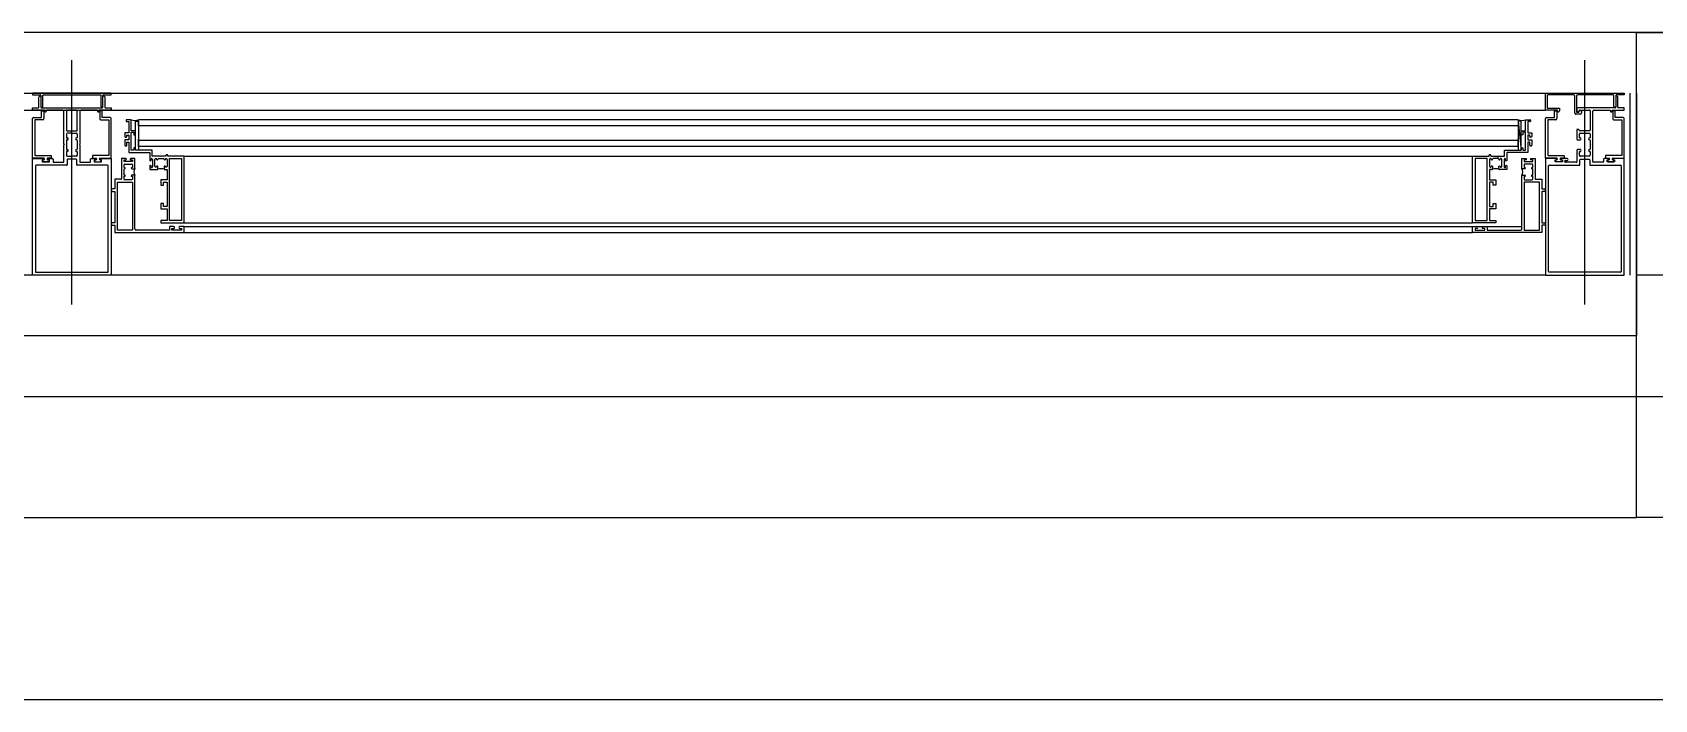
# Model space of a CAD drawing. Header units: millimetres. Extents: x 0 to 356400, y 0 to 68257.
# Drawn here: x 66009.7 to 66063.2, y 7295.9 to 7317.9 of the extents above; entities that cross this region are included whole.
import ezdxf

# ---------------------------------------------------------------- set-up
doc = ezdxf.new("R2010")
doc.units = ezdxf.units.MM
doc.header["$LTSCALE"] = 75
doc.layers.add('8', color=8, linetype='Continuous')

# ---------------------------------------------------------------- blocks, each defined once
blk = doc.blocks.new('G$C7369CDF7')
at = {"layer": '8'}
for p, q in [((1230.3, 85650), (1230.3, 9550)), ((1530.3, 10660), (1530.3, 38660)), ((1230.3, 36260), (1230.3, 37800)), ((1430.3, 37150), (1430.3, 36260)), ((1630.3, 37150), (1630.3, 36260)), ((1780.3, 29700), (1780.3, 36410)), ((1430.3, 36260), (1230.3, 36260)), ((1230.3, 36260), (1230.3, 29860)), ((1280.3, 36260), (1480.3, 36260)), ((1430.3, 36260), (1280.3, 36260)), ((1630.3, 36260), (1430.3, 36260)), ((1480.3, 36260), (1480.3, 29840)), ((1630.3, 29860), (1630.3, 36260)), ((1430.3, 36255), (1280.3, 36255)), ((1280.3, 36185), (1280.3, 36250)), ((1280.3, 36250), (1281.8, 36250)), ((1281.8, 36250), (1281.8, 36243.5)), ((1294.3, 36250), (1292.3, 36250)), ((1292.3, 36250), (1292.3, 36245.1)), ((1294.3, 36240), (1294.3, 36250)), ((1300.3, 36249), (1300.3, 36242.5)), ((1334, 36250), (1301.3, 36250)), ((1302.3, 36241.5), (1302.3, 36248)), ((1302.3, 36248), (1331.7, 36248)), ((1331.7, 36248), (1331.7, 36234.5)), ((1334, 36240.5), (1334, 36250)), ((1334.3, 36250), (1334.3, 36241.1)), ((1430.3, 36250), (1334.3, 36250)), ((1339.8, 36222), (1339.8, 36247)), ((1340.3, 36247.5), (1427.3, 36247.5)), ((1427.8, 36247), (1427.8, 36188)), ((1430.3, 36185), (1430.3, 36250)), ((1281.8, 36241), (1281.8, 36211.7)), ((1282.3, 36243), (1291.2, 36243)), ((1291.2, 36241.5), (1282.3, 36241.5)), ((1291.8, 36244.6), (1283.5, 36244.6)), ((1283.5, 36243.1), (1291.8, 36243.1)), ((1292.3, 36242.6), (1292.3, 36212)), ((1295, 36240), (1294.3, 36240)), ((1294.3, 36225), (1294.3, 36238.5)), ((1294.3, 36238.5), (1295, 36238.5)), ((1300.3, 36242.5), (1294.8, 36242.5)), ((1294.8, 36242.5), (1294.8, 36240.5)), ((1294.8, 36240.5), (1301.3, 36240.5)), ((1331.7, 36234.5), (1334, 36234.5)), ((1334, 36234.5), (1334, 36237.5)), ((1334.3, 36237), (1334.3, 36233.5)), ((1334.8, 36233), (1336.8, 36233)), ((1335.4, 36241.1), (1335.4, 36242)), ((1335.4, 36242), (1337, 36242)), ((1335.4, 36241.3), (1335.4, 36240.5)), ((1335.4, 36237.5), (1335.4, 36236.6)), ((1335.4, 36236), (1335.4, 36237)), ((1337, 36236), (1335.4, 36236)), ((1336.4, 36241.8), (1335.9, 36241.8)), ((1335.9, 36236.1), (1336.4, 36236.1)), ((1336.9, 36236.6), (1336.9, 36241.3)), ((1337, 36242), (1337, 36236)), ((1294.3, 36213.4), (1294.3, 36221.5)), ((1294.8, 36222), (1310.8, 36222)), ((1322.5, 36224), (1295.3, 36224)), ((1311.3, 36221.5), (1311.3, 36213.3)), ((1313.3, 36213.8), (1313.3, 36221.2)), ((1314.1, 36222), (1316.8, 36222)), ((1317.3, 36221.5), (1317.3, 36221.3)), ((1318.8, 36221.3), (1318.8, 36221.5)), ((1319.3, 36222), (1326.3, 36222)), ((1322.8, 36223.7), (1322.5, 36224)), ((1323.1, 36224), (1322.8, 36223.7)), ((1336.8, 36224), (1323.1, 36224)), ((1326.8, 36221.5), (1326.8, 36221.3)), ((1328.3, 36221.3), (1328.3, 36221.5)), ((1328.8, 36222), (1331.5, 36222)), ((1332.3, 36221.2), (1332.3, 36213.8)), ((1334.8, 36214), (1334.8, 36221)), ((1335.3, 36221.5), (1339.3, 36221.5)), ((1337.3, 36232.5), (1337.3, 36224.5)), ((1454.5, 36217.5), (1253.2, 36217.5)), ((1281.8, 36208.2), (1281.8, 36187)), ((1282.8, 36210.7), (1296.1, 36210.7)), ((1296.6, 36209.2), (1282.8, 36209.2)), ((1293.3, 36211), (1295.8, 36211)), ((1294.6, 36213.2), (1294.6, 36214.7)), ((1294.6, 36214.7), (1296.6, 36214.7)), ((1296.1, 36212.7), (1294.6, 36213.2)), ((1295.8, 36212.5), (1294.6, 36212.9)), ((1295.8, 36211), (1295.8, 36212.5)), ((1296.1, 36210.7), (1296.1, 36212.7)), ((1297.6, 36213.7), (1297.6, 36210.2)), ((1311, 36212.9), (1310.3, 36212.5)), ((1310.3, 36212.5), (1310.3, 36211)), ((1310.3, 36211), (1318.3, 36211)), ((1316.8, 36213), (1314.1, 36213)), ((1317.3, 36213.8), (1317.3, 36213.5)), ((1318.8, 36211.5), (1318.8, 36213.8)), ((1326.8, 36213.8), (1326.8, 36211.5)), ((1327.3, 36211), (1336.8, 36211)), ((1328.3, 36213.5), (1328.3, 36213.8)), ((1331.5, 36213), (1328.8, 36213)), ((1339.3, 36213.5), (1335.3, 36213.5)), ((1337.3, 36210.5), (1337.3, 36201.5)), ((1339.8, 36188), (1339.8, 36213)), ((1292.8, 36187), (1292.8, 36196.5)), ((1292.8, 36196.5), (1295, 36196.5)), ((1295, 36195), (1294.3, 36195)), ((1294.3, 36195), (1294.3, 36185)), ((1294.8, 36192.5), (1294.8, 36194.5)), ((1294.8, 36194.5), (1301.3, 36194.5)), ((1302.3, 36193.5), (1302.3, 36187)), ((1331.7, 36187), (1331.7, 36200.5)), ((1331.7, 36200.5), (1334, 36200.5)), ((1334, 36200.5), (1334, 36197.5)), ((1334, 36194.5), (1334, 36185)), ((1334.3, 36203), (1334.3, 36198.1)), ((1334.3, 36194), (1334.3, 36185)), ((1335.4, 36198.1), (1335.4, 36199)), ((1335.4, 36199), (1337, 36199)), ((1335.4, 36197.5), (1335.4, 36198.4)), ((1335.4, 36193.7), (1335.4, 36194.5)), ((1335.4, 36193), (1335.4, 36194)), ((1337, 36193), (1335.4, 36193)), ((1335.8, 36201.5), (1335.8, 36203)), ((1335.9, 36198.9), (1336.4, 36198.9)), ((1336.4, 36193.2), (1335.9, 36193.2)), ((1336.8, 36201), (1336.3, 36201)), ((1336.9, 36198.4), (1336.9, 36193.7)), ((1337, 36199), (1337, 36193)), ((1280.3, 31162.5), (1280.3, 36185)), ((1294.3, 36185), (1280.3, 36185)), ((1282.3, 36186.5), (1292.3, 36186.5)), ((1294.3, 31162.5), (1294.3, 36185)), ((1300.3, 36192.5), (1294.8, 36192.5)), ((1300.3, 36186), (1300.3, 36192.5)), ((1334, 36185), (1301.3, 36185)), ((1302.3, 36187), (1331.7, 36187)), ((1334.3, 36185), (1430.3, 36185)), ((1427.3, 36187.5), (1340.3, 36187.5)), ((1351.3, 36177), (1351.3, 36182)), ((1351.3, 36182), (1359.3, 36182)), ((1353.8, 36180), (1353.8, 36167.5)), ((1393.3, 36180), (1353.8, 36180)), ((1359.3, 36182), (1359.3, 36184)), ((1361.3, 36184), (1361.3, 36182)), ((1361.3, 36182), (1387.3, 36182)), ((1387.3, 36182), (1387.3, 36184)), ((1389.3, 36184), (1389.3, 36182)), ((1389.3, 36182), (1395.3, 36182)), ((1393.3, 36167.5), (1393.3, 36180)), ((1395.3, 36182), (1395.3, 36125)), ((1430.3, 36185), (1430.3, 31162.5)), ((1302.3, 36168.6), (1302.3, 36172.5)), ((1311.3, 36168.6), (1302.3, 36168.6)), ((1302.6, 36172.8), (1303.5, 36172.8)), ((1303.8, 36172.5), (1303.8, 36170.6)), ((1303.8, 36170.6), (1313.1, 36170.6)), ((1311.3, 36165.1), (1311.3, 36168.6)), ((1327.3, 36168.6), (1312.6, 36168.6)), ((1312.6, 36168.6), (1312.6, 36166.4)), ((1312.6, 36166.4), (1314.6, 36166.4)), ((1313.1, 36170.6), (1313.1, 36173.8)), ((1313.1, 36173.8), (1316.1, 36173.8)), ((1314.6, 36166.4), (1314.6, 36165.1)), ((1316.1, 36172.1), (1315.1, 36172.1)), ((1315.1, 36172.1), (1315.1, 36170.6)), ((1315.1, 36170.6), (1316.6, 36170.6)), ((1316.6, 36173.3), (1316.6, 36172.6)), ((1316.6, 36170.6), (1318.8, 36170.6)), ((1318.8, 36170.6), (1318.8, 36173.8)), ((1318.8, 36173.8), (1323.3, 36173.8)), ((1323.3, 36172.1), (1320.8, 36172.1)), ((1320.8, 36172.1), (1320.8, 36170.6)), ((1320.8, 36170.6), (1329.3, 36170.6)), ((1323.8, 36173.3), (1323.8, 36172.6)), ((1325.3, 36165.1), (1325.3, 36166.4)), ((1325.3, 36166.4), (1327.3, 36166.4)), ((1327.3, 36166.4), (1327.3, 36168.6)), ((1329.3, 36170.6), (1329.3, 36153.2)), ((1334.3, 36173), (1334.3, 36176.5)), ((1334.3, 36176.5), (1345, 36176.5)), ((1334.3, 36165.5), (1334.3, 36169)), ((1334.8, 36169.5), (1334.8, 36169.5)), ((1336.8, 36174.5), (1335.3, 36174.5)), ((1335.3, 36174.5), (1335.3, 36173)), ((1335.3, 36169), (1335.3, 36167.5)), ((1335.3, 36167.5), (1336.8, 36167.5)), ((1336.8, 36167.5), (1336.8, 36174.5)), ((1338.8, 36174), (1338.8, 36168)), ((1341.7, 36174.5), (1339.3, 36174.5)), ((1339.3, 36167.5), (1341.7, 36167.5)), ((1341.7, 36174), (1341.7, 36174.5)), ((1341.7, 36167.5), (1341.7, 36168)), ((1347.9, 36174.5), (1342.7, 36174.5)), ((1342.7, 36174.5), (1342.7, 36174)), ((1342.7, 36168), (1342.7, 36166)), ((1345, 36176.5), (1345.3, 36176.2)), ((1345.3, 36176.2), (1345.6, 36176.5)), ((1345.6, 36176.5), (1350.8, 36176.5)), ((1347.9, 36174), (1347.9, 36174.5)), ((1347.9, 36166), (1347.9, 36168)), ((1351.3, 36174.5), (1348.9, 36174.5)), ((1348.9, 36174.5), (1348.9, 36174)), ((1348.9, 36168), (1348.9, 36167.5)), ((1348.9, 36167.5), (1351.3, 36167.5)), ((1351.8, 36168), (1351.8, 36174)), ((1353.8, 36167.5), (1393.3, 36167.5)), ((1302.3, 36162.6), (1302.3, 35024.9)), ((1302.3, 36162.6), (1324.3, 36162.6)), ((1303.3, 36162.6), (1327.3, 36165.1)), ((1327.3, 36165.1), (1303.3, 36165.1)), ((1303.3, 36165.1), (1303.3, 36162.6)), ((1303.3, 36162.6), (1327.3, 36162.6)), ((1307.3, 36162.6), (1307.3, 35024.9)), ((1314.6, 36165.1), (1311.3, 36165.1)), ((1324.3, 36162.6), (1318.3, 36162.6)), ((1319.3, 36162.6), (1319.3, 35024.9)), ((1324.3, 36162.6), (1324.3, 35024.9)), ((1327.3, 36165.1), (1325.3, 36165.1)), ((1327.3, 36162.6), (1327.3, 36165.1)), ((1327.3, 36151.2), (1327.3, 36165.1)), ((1329.3, 36153.2), (1335.8, 36153.2)), ((1342.2, 36165.5), (1334.3, 36165.5)), ((1340.2, 36153.2), (1343.3, 36153.2)), ((1343.3, 36153.2), (1343.3, 36147.1)), ((1392.3, 36165.5), (1348.4, 36165.5)), ((1390.3, 35062.5), (1390.3, 36165.5)), ((1393.3, 36137), (1393.3, 36164.5)), ((1332.3, 36151.2), (1327.3, 36151.2)), ((1331.8, 36140), (1332.3, 36140)), ((1332.3, 36144.3), (1332.3, 36151.2)), ((1334.3, 36146.1), (1332.3, 36146.1)), ((1332.6, 36144), (1332.3, 36144.3)), ((1332.3, 36143.7), (1332.6, 36144)), ((1332.3, 36140), (1332.3, 36143.7)), ((1334.3, 36148.4), (1334.3, 36148.1)), ((1334.3, 36146.1), (1334.3, 36141.9)), ((1334.3, 36139.9), (1334.3, 36139.6)), ((1335.8, 36152.2), (1334.9, 36152.2)), ((1334.9, 36151), (1341.1, 36151)), ((1340.7, 36149), (1334.9, 36149)), ((1341.1, 36152.2), (1340.2, 36152.2)), ((1342.8, 36146.6), (1340.8, 36146.6)), ((1340.8, 36141.4), (1342.8, 36141.4)), ((1341.3, 36148.1), (1341.3, 36148.4)), ((1341.3, 36139.6), (1341.3, 36139.9)), ((1343.3, 36140.9), (1343.3, 36139)), ((1351.8, 36139), (1351.8, 36144)), ((1351.8, 36144), (1356.3, 36144)), ((1356.3, 36142), (1353.8, 36142)), ((1353.8, 36142), (1353.8, 36139)), ((1356.3, 36144), (1356.3, 36142)), ((1371.3, 36142), (1371.3, 36144)), ((1371.3, 36144), (1375.8, 36144)), ((1373.8, 36142), (1371.3, 36142)), ((1373.8, 36139), (1373.8, 36142)), ((1375.8, 36144), (1375.8, 36139)), ((1385.3, 36139), (1385.3, 36144)), ((1385.3, 36144), (1387.3, 36144)), ((1387.3, 36144), (1387.3, 36125)), ((1332.3, 36138.5), (1331.8, 36138.5)), ((1332.3, 35062.5), (1332.3, 36138.5)), ((1332.3, 36125), (1332.3, 36138.5)), ((1385.3, 36137), (1334.3, 36137)), ((1334.3, 36137), (1334.3, 36127)), ((1334.3, 36127), (1385.3, 36127)), ((1334.9, 36139), (1340.7, 36139)), ((1343.3, 36139), (1351.8, 36139)), ((1353.8, 36139), (1373.8, 36139)), ((1375.8, 36139), (1385.3, 36139)), ((1385.3, 36127), (1385.3, 36137)), ((1390.3, 36133.5), (1390.3, 36137)), ((1390.3, 36137), (1393.3, 36137)), ((1390.3, 36125), (1390.3, 36128.5)), ((1393.3, 36135), (1391.8, 36135)), ((1391.8, 36135), (1391.8, 36133.5)), ((1391.8, 36128.5), (1391.8, 36127)), ((1391.8, 36127), (1393.3, 36127)), ((1393.3, 36127), (1393.3, 36135)), ((1387.3, 36125), (1332.3, 36125)), ((1387.3, 35062.5), (1387.3, 36125)), ((1395.3, 36125), (1390.3, 36125)), ((1395.3, 35062.5), (1395.3, 36125)), ((1387.3, 35062.5), (1332.3, 35062.5)), ((1332.3, 35062.5), (1332.3, 35049)), ((1334.3, 35050.5), (1334.3, 35060.5)), ((1334.3, 35060.5), (1385.3, 35060.5)), ((1385.3, 35060.5), (1385.3, 35050.5)), ((1387.3, 35043.5), (1387.3, 35062.5)), ((1390.3, 35062.5), (1390.3, 35059)), ((1395.3, 35062.5), (1390.3, 35062.5)), ((1391.8, 35059), (1391.8, 35060.5)), ((1391.8, 35060.5), (1393.3, 35060.5)), ((1393.3, 35060.5), (1393.3, 35052.5)), ((1395.3, 35005.5), (1395.3, 35062.5)), ((1332.3, 35049), (1331.8, 35049)), ((1331.8, 35047.5), (1332.3, 35047.5)), ((1332.3, 35047.5), (1332.3, 35043.8)), ((1332.3, 35043.8), (1332.6, 35043.5)), ((1332.6, 35043.5), (1332.3, 35043.2)), ((1332.3, 35043.2), (1332.3, 35036.3)), ((1385.3, 35050.5), (1334.3, 35050.5)), ((1334.3, 35047.6), (1334.3, 35047.9)), ((1334.3, 35041.4), (1334.3, 35045.6)), ((1334.9, 35048.5), (1340.7, 35048.5)), ((1340.8, 35046.1), (1342.8, 35046.1)), ((1341.3, 35047.9), (1341.3, 35047.6)), ((1343.3, 35046.6), (1343.3, 35048.5)), ((1343.3, 35048.5), (1351.8, 35048.5)), ((1351.8, 35048.5), (1351.8, 35043.5)), ((1351.8, 35043.5), (1356.3, 35043.5)), ((1353.8, 35045.5), (1353.8, 35048.5)), ((1353.8, 35048.5), (1373.8, 35048.5)), ((1356.3, 35045.5), (1353.8, 35045.5)), ((1356.3, 35043.5), (1356.3, 35045.5)), ((1373.8, 35045.5), (1371.3, 35045.5)), ((1371.3, 35045.5), (1371.3, 35043.5)), ((1371.3, 35043.5), (1375.8, 35043.5)), ((1373.8, 35048.5), (1373.8, 35045.5)), ((1375.8, 35043.5), (1375.8, 35048.5)), ((1375.8, 35048.5), (1385.3, 35048.5)), ((1385.3, 35048.5), (1385.3, 35043.5)), ((1385.3, 35043.5), (1387.3, 35043.5)), ((1390.3, 35054), (1390.3, 35050.5)), ((1390.3, 35050.5), (1393.3, 35050.5)), ((1391.8, 35052.5), (1391.8, 35054)), ((1393.3, 35052.5), (1391.8, 35052.5)), ((1393.3, 35050.5), (1393.3, 35023)), ((1332.3, 35036.3), (1327.3, 35036.3)), ((1327.3, 35036.3), (1327.3, 35022.4)), ((1329.3, 35016.9), (1329.3, 35034.3)), ((1329.3, 35034.3), (1335.8, 35034.3)), ((1334.3, 35039.1), (1334.3, 35039.4)), ((1340.7, 35038.5), (1334.9, 35038.5)), ((1334.9, 35036.5), (1341.1, 35036.5)), ((1335.8, 35035.3), (1334.9, 35035.3)), ((1341.1, 35035.3), (1340.2, 35035.3)), ((1340.2, 35034.3), (1343.3, 35034.3)), ((1342.8, 35040.9), (1340.8, 35040.9)), ((1341.3, 35039.4), (1341.3, 35039.1)), ((1343.3, 35034.3), (1343.3, 35040.4)), ((1307.3, 35024.9), (1302.3, 35024.9)), ((1311.3, 35018.9), (1302.3, 35018.9)), ((1302.3, 35018.9), (1302.3, 35015)), ((1303.3, 35024.9), (1327.3, 35024.9)), ((1303.3, 35022.4), (1303.3, 35024.9)), ((1327.3, 35022.4), (1303.3, 35022.4)), ((1303.8, 35015), (1303.8, 35016.9)), ((1303.8, 35016.9), (1313.1, 35016.9)), ((1314.6, 35022.4), (1311.3, 35022.4)), ((1311.3, 35022.4), (1311.3, 35018.9)), ((1312.6, 35018.9), (1312.6, 35021.1)), ((1312.6, 35021.1), (1314.6, 35021.1)), ((1327.3, 35018.9), (1312.6, 35018.9)), ((1313.1, 35016.9), (1313.1, 35013.7)), ((1314.6, 35021.1), (1314.6, 35022.4)), ((1315.1, 35015.4), (1315.1, 35016.9)), ((1315.1, 35016.9), (1316.6, 35016.9)), ((1316.6, 35016.9), (1318.8, 35016.9)), ((1324.3, 35024.9), (1318.3, 35024.9)), ((1318.8, 35016.9), (1318.8, 35013.7)), ((1320.8, 35015.4), (1320.8, 35016.9)), ((1320.8, 35016.9), (1329.3, 35016.9)), ((1327.3, 35022.4), (1325.3, 35022.4)), ((1325.3, 35022.4), (1325.3, 35021.1)), ((1325.3, 35021.1), (1327.3, 35021.1)), ((1327.3, 35024.9), (1327.3, 35022.4)), ((1327.3, 35021.1), (1327.3, 35018.9)), ((1342.2, 35022), (1334.3, 35022)), ((1334.3, 35022), (1334.3, 35018.5)), ((1334.8, 35018), (1334.8, 35018)), ((1335.3, 35018.5), (1335.3, 35020)), ((1335.3, 35020), (1336.8, 35020)), ((1336.8, 35020), (1336.8, 35013)), ((1338.8, 35013.5), (1338.8, 35019.5)), ((1339.3, 35020), (1341.7, 35020)), ((1341.7, 35020), (1341.7, 35019.5)), ((1342.7, 35019.5), (1342.7, 35021.5)), ((1347.9, 35021.5), (1347.9, 35019.5)), ((1392.3, 35022), (1348.4, 35022)), ((1348.9, 35019.5), (1348.9, 35020)), ((1348.9, 35020), (1351.3, 35020)), ((1351.8, 35019.5), (1351.8, 35013.5)), ((1353.8, 35007.5), (1353.8, 35020)), ((1353.8, 35020), (1393.3, 35020)), ((1393.3, 35020), (1393.3, 35007.5)), ((1281.8, 35002.5), (1280.3, 35002.5)), ((1280.3, 35002.5), (1280.3, 34970)), ((1281.8, 34996), (1281.8, 35002.5)), ((1292.3, 34997.6), (1292.3, 35002.5)), ((1292.3, 35002.5), (1294.3, 35002.5)), ((1294.3, 35002.5), (1294.3, 34992.5)), ((1334, 35002.5), (1301.3, 35002.5)), ((1302.6, 35014.7), (1303.5, 35014.7)), ((1313.1, 35013.7), (1316.1, 35013.7)), ((1316.1, 35015.4), (1315.1, 35015.4)), ((1316.6, 35014.2), (1316.6, 35014.9)), ((1318.8, 35013.7), (1323.3, 35013.7)), ((1323.3, 35015.4), (1320.8, 35015.4)), ((1323.8, 35014.2), (1323.8, 35014.9)), ((1334, 34993), (1334, 35002.5)), ((1334.3, 35014.5), (1334.3, 35011)), ((1334.3, 35011), (1345, 35011)), ((1334.3, 34993.6), (1334.3, 35002.5)), ((1334.3, 35002.5), (1430.3, 35002.5)), ((1335.3, 35013), (1335.3, 35014.5)), ((1336.8, 35013), (1335.3, 35013)), ((1341.7, 35013), (1339.3, 35013)), ((1341.7, 35013.5), (1341.7, 35013)), ((1342.7, 35013), (1342.7, 35013.5)), ((1347.9, 35013), (1342.7, 35013)), ((1345, 35011), (1345.3, 35011.3)), ((1345.3, 35011.3), (1345.6, 35011)), ((1345.6, 35011), (1350.8, 35011)), ((1347.9, 35013.5), (1347.9, 35013)), ((1348.9, 35013), (1348.9, 35013.5)), ((1351.3, 35013), (1348.9, 35013)), ((1351.3, 35010.5), (1351.3, 35005.5)), ((1351.3, 35005.5), (1359.3, 35005.5)), ((1393.3, 35007.5), (1353.8, 35007.5)), ((1359.3, 35005.5), (1359.3, 35003.5)), ((1361.3, 35003.5), (1361.3, 35005.5)), ((1361.3, 35005.5), (1387.3, 35005.5)), ((1387.3, 35005.5), (1387.3, 35003.5)), ((1389.3, 35003.5), (1389.3, 35005.5)), ((1389.3, 35005.5), (1395.3, 35005.5)), ((1430.3, 35002.5), (1430.3, 34937.5)), ((1281.8, 34946.5), (1281.8, 34994)), ((1281.8, 34994), (1291.2, 34994)), ((1291.2, 34995.5), (1282.3, 34995.5)), ((1283.5, 34997.1), (1291.8, 34997.1)), ((1291.8, 34995.6), (1283.5, 34995.6)), ((1292.3, 34970), (1292.3, 34995.1)), ((1294.3, 34992.5), (1295, 34992.5)), ((1295, 34991), (1294.3, 34991)), ((1294.3, 34991), (1294.3, 34977.5)), ((1300.3, 34995), (1294.8, 34995)), ((1294.8, 34995), (1294.8, 34993)), ((1294.8, 34993), (1301.3, 34993)), ((1300.3, 35001.5), (1300.3, 34995)), ((1302.3, 34994), (1302.3, 35000.5)), ((1302.3, 35000.5), (1331.7, 35000.5)), ((1331.7, 35000.5), (1331.7, 34987)), ((1334, 34987), (1334, 34990)), ((1334.3, 34986), (1334.3, 34989.5)), ((1337, 34994.5), (1335.4, 34994.5)), ((1335.4, 34994.5), (1335.4, 34993.6)), ((1335.4, 34993.8), (1335.4, 34993)), ((1335.4, 34990), (1335.4, 34989.1)), ((1335.4, 34989.5), (1335.4, 34988.5)), ((1336.4, 34994.3), (1335.9, 34994.3)), ((1336.9, 34989.1), (1336.9, 34993.8)), ((1337, 34988.5), (1337, 34994.5)), ((1339.8, 34999.5), (1339.8, 34974.5)), ((1427.8, 35000), (1340.3, 35000)), ((1427.8, 34940), (1427.8, 35000)), ((1295.3, 34976.5), (1322.5, 34976.5)), ((1322.5, 34976.5), (1322.8, 34976.2)), ((1322.8, 34976.2), (1323.1, 34976.5)), ((1323.1, 34976.5), (1336.8, 34976.5)), ((1331.7, 34987), (1334, 34987)), ((1336.8, 34985.5), (1334.8, 34985.5)), ((1335.4, 34988.5), (1337, 34988.5)), ((1335.9, 34988.6), (1336.4, 34988.6)), ((1337.3, 34977), (1337.3, 34985)), ((1454.5, 34970), (1253.2, 34970)), ((1280.3, 34970), (1280.3, 34937.5)), ((1292.3, 34944.9), (1292.3, 34970)), ((1294.3, 34974.5), (1294.3, 34965.5)), ((1311.3, 34974.5), (1294.3, 34974.5)), ((1294.3, 34965.5), (1311.3, 34965.5)), ((1294.3, 34962.5), (1294.3, 34949)), ((1322.5, 34963.5), (1295.3, 34963.5)), ((1311.3, 34970), (1311.3, 34974.5)), ((1311.3, 34965.5), (1311.3, 34970)), ((1313.3, 34970), (1313.3, 34973.7)), ((1313.3, 34970), (1313.3, 34966.3)), ((1314.1, 34974.5), (1316.8, 34974.5)), ((1314.1, 34965.5), (1316.8, 34965.5)), ((1317.3, 34974), (1317.3, 34973.8)), ((1317.3, 34966), (1317.3, 34966.3)), ((1318.8, 34973.8), (1318.8, 34974)), ((1318.8, 34966.3), (1318.8, 34966)), ((1319.3, 34974.5), (1326.3, 34974.5)), ((1319.3, 34965.5), (1326.3, 34965.5)), ((1322.8, 34963.8), (1322.5, 34963.5)), ((1323.1, 34963.5), (1322.8, 34963.8)), ((1336.8, 34963.5), (1323.1, 34963.5)), ((1326.8, 34974), (1326.8, 34973.8)), ((1326.8, 34966), (1326.8, 34966.3)), ((1328.3, 34973.8), (1328.3, 34974)), ((1328.3, 34966.3), (1328.3, 34966)), ((1328.8, 34974.5), (1331.5, 34974.5)), ((1328.8, 34965.5), (1331.5, 34965.5)), ((1332.3, 34973.7), (1332.3, 34970)), ((1332.3, 34966.3), (1332.3, 34970)), ((1334.8, 34973.5), (1334.8, 34970)), ((1334.8, 34970), (1334.8, 34966.5)), ((1339.3, 34974), (1335.3, 34974)), ((1335.3, 34966), (1339.3, 34966)), ((1337.3, 34955), (1337.3, 34963)), ((1339.8, 34965.5), (1339.8, 34940.5)), ((1294.3, 34949), (1295, 34949)), ((1331.7, 34939.5), (1331.7, 34953)), ((1331.7, 34953), (1334, 34953)), ((1334, 34953), (1334, 34950)), ((1334.3, 34950.6), (1334.3, 34954)), ((1334.8, 34954.5), (1336.8, 34954.5)), ((1337, 34951.5), (1335.4, 34951.5)), ((1335.4, 34951.5), (1335.4, 34950.6)), ((1335.4, 34950), (1335.4, 34950.9)), ((1335.9, 34951.4), (1336.4, 34951.4)), ((1336.9, 34950.9), (1336.9, 34946.2)), ((1337, 34945.5), (1337, 34951.5)), ((1280.3, 34937.5), (1281.8, 34937.5)), ((1281.8, 34937.5), (1281.8, 34944)), ((1291.2, 34946), (1282.3, 34946)), ((1282.3, 34944.5), (1291.2, 34944.5)), ((1283.5, 34944.4), (1291.8, 34944.4)), ((1291.8, 34942.9), (1283.5, 34942.9)), ((1292.3, 34937.5), (1292.3, 34942.4)), ((1294.3, 34937.5), (1292.3, 34937.5)), ((1295, 34947.5), (1294.3, 34947.5)), ((1294.3, 34947.5), (1294.3, 34937.5)), ((1294.8, 34945), (1294.8, 34947)), ((1294.8, 34947), (1301.3, 34947)), ((1300.3, 34945), (1294.8, 34945)), ((1300.3, 34938.5), (1300.3, 34945)), ((1334, 34937.5), (1301.3, 34937.5)), ((1302.3, 34946), (1302.3, 34939.5)), ((1302.3, 34939.5), (1331.7, 34939.5)), ((1334, 34947), (1334, 34937.5)), ((1334.3, 34937.5), (1334.3, 34946.5)), ((1430.3, 34937.5), (1334.3, 34937.5)), ((1335.4, 34946.2), (1335.4, 34947)), ((1335.4, 34946.5), (1335.4, 34945.5)), ((1335.4, 34945.5), (1337, 34945.5)), ((1336.4, 34945.7), (1335.9, 34945.7)), ((1340.3, 34940), (1427.8, 34940))]:
    blk.add_line(p, q, dxfattribs=at)
for centre, radius, start, end in [((1301.3, 36249), 1, 90, 180), ((1340.3, 36247), 0.5, 90, 180), ((1427.3, 36247), 0.5, 0, 90), ((1282.3, 36243.5), 0.5, 180, 270), ((1282.3, 36241), 0.5, 90, 180), ((1283.5, 36243.9), 0.75, 90, 270), ((1291.2, 36242.3), 0.75, 270, 90), ((1291.8, 36245.1), 0.5, 270, 0), ((1291.8, 36242.6), 0.5, 0, 90), ((1295, 36239.3), 0.75, 270, 90), ((1301.3, 36241.5), 1, 270, 0), ((1334.7, 36240.8), 0.765, 200.2778, 339.7222), ((1334.7, 36237.2), 0.765, 20.2778, 159.7222), ((1334.8, 36241.1), 0.55, 180, 0), ((1334.8, 36237), 0.55, 0, 180), ((1334.8, 36233.5), 0.5, 180, 270), ((1335.9, 36241.3), 0.5, 90, 180), ((1335.9, 36236.6), 0.5, 180, 270), ((1336.4, 36241.3), 0.5, 0, 90), ((1336.4, 36236.6), 0.5, 270, 0), ((1336.8, 36232.5), 0.5, 0, 90), ((1295.3, 36225), 1, 180, 270), ((1294.8, 36221.5), 0.5, 90, 180), ((1310.8, 36221.5), 0.5, 0, 90), ((1314.1, 36221.2), 0.8, 90, 180), ((1316.8, 36221.5), 0.5, 0, 90), ((1318, 36221.3), 0.75, 180, 0), ((1319.3, 36221.5), 0.5, 90, 180), ((1326.3, 36221.5), 0.5, 0, 90), ((1327.5, 36221.3), 0.75, 180, 0), ((1328.8, 36221.5), 0.5, 90, 180), ((1331.5, 36221.2), 0.8, 0, 90), ((1335.3, 36221), 0.5, 90, 180), ((1336.8, 36224.5), 0.5, 270, 0), ((1339.3, 36222), 0.5, 270, 0), ((1282.8, 36211.7), 1, 180, 270), ((1282.8, 36208.2), 1, 90, 180), ((1293.3, 36212), 1, 180, 270), ((1294.8, 36213.4), 0.5, 180, 251.5651), ((1296.6, 36213.7), 1, 0, 90), ((1296.6, 36210.2), 1, 270, 0), ((1310.8, 36213.3), 0.5, 296.5651, 360), ((1314.1, 36213.8), 0.8, 180, 270), ((1316.8, 36213.5), 0.5, 270, 0), ((1318, 36213.8), 0.75, 0, 180), ((1318.3, 36211.5), 0.5, 270, 0), ((1327.5, 36213.8), 0.75, 0, 180), ((1327.3, 36211.5), 0.5, 180, 270), ((1328.8, 36213.5), 0.5, 180, 270), ((1331.5, 36213.8), 0.8, 270, 360), ((1335.3, 36214), 0.5, 180, 270), ((1336.8, 36210.5), 0.5, 360, 90), ((1339.3, 36213), 0.5, 360, 90), ((1295, 36195.8), 0.75, 270, 90), ((1301.3, 36193.5), 1, 0, 90), ((1334.7, 36197.8), 0.765, 200.2778, 339.7222), ((1334.7, 36194.2), 0.765, 20.2778, 159.7222), ((1335, 36203), 0.75, 0, 180), ((1334.8, 36198.1), 0.55, 180, 0), ((1334.8, 36194), 0.55, 0, 180), ((1335.9, 36198.4), 0.5, 90, 180), ((1335.9, 36193.7), 0.5, 180, 270), ((1336.3, 36201.5), 0.5, 180, 270), ((1336.4, 36198.4), 0.5, 0, 90), ((1336.4, 36193.7), 0.5, 270, 0), ((1336.8, 36201.5), 0.5, 270, 0), ((1282.3, 36187), 0.5, 180, 270), ((1292.3, 36187), 0.5, 270, 0), ((1301.3, 36186), 1, 180, 270), ((1340.3, 36188), 0.5, 180, 270), ((1360.3, 36184), 1, 90, 180), ((1360.3, 36184), 1, 0, 90), ((1388.3, 36184), 1, 90, 180), ((1388.3, 36184), 1, 0, 90), ((1427.3, 36188), 0.5, 270, 0), ((1302.6, 36172.5), 0.3, 90, 180), ((1294.4, 36165.6), 8.43, 339.237, 20.763), ((1303.5, 36172.5), 0.3, 0, 90), ((1316.1, 36173.3), 0.5, 0, 90), ((1316.1, 36172.6), 0.5, 270, 0), ((1323.3, 36173.3), 0.5, 0, 90), ((1323.3, 36172.6), 0.5, 270, 0), ((1334.8, 36173), 0.5, 180, 0), ((1334.8, 36169), 0.5, 90, 180), ((1334.8, 36169), 0.5, 360, 90), ((1339.3, 36174), 0.5, 90, 180), ((1339.3, 36168), 0.5, 180, 270), ((1342.2, 36174), 0.5, 180, 0), ((1342.2, 36168), 0.5, 0, 180), ((1345.3, 36160.2), 6.14, 63.4061, 116.5939), ((1348.4, 36174), 0.5, 180, 0), ((1348.4, 36168), 0.5, 0, 180), ((1350.8, 36177), 0.5, 270, 0), ((1351.3, 36174), 0.5, 0, 90), ((1351.3, 36168), 0.5, 270, 0), ((1335.8, 36152.7), 0.5, 0, 90), ((1335.8, 36152.7), 0.5, 270, 0), ((1340.2, 36152.7), 0.5, 90, 180), ((1340.2, 36152.7), 0.5, 180, 270), ((1342.2, 36166), 0.5, 270, 0), ((1348.4, 36166), 0.5, 180, 270), ((1392.3, 36164.5), 1, 0, 90), ((1331.8, 36139.2), 0.75, 90, 270), ((1334.9, 36151.6), 0.625, 90, 180), ((1334.9, 36151.6), 0.625, 180, 270), ((1334.9, 36148.4), 0.6, 90, 180), ((1334.8, 36148.1), 0.5, 180, 270), ((1334.8, 36146.1), 0.5, 90, 180), ((1334.8, 36141.9), 0.5, 180, 270), ((1334.8, 36139.9), 0.5, 90, 180), ((1334.9, 36139.6), 0.6, 180, 270), ((1334.8, 36147.1), 0.5, 270, 90), ((1334.8, 36140.9), 0.5, 270, 90), ((1340.8, 36147.1), 0.5, 90, 270), ((1340.8, 36140.9), 0.5, 90, 270), ((1340.7, 36148.4), 0.6, 0, 90), ((1340.7, 36139.6), 0.6, 270, 360), ((1340.8, 36148.1), 0.5, 270, 0), ((1340.8, 36139.9), 0.5, 0, 90), ((1341.1, 36151.6), 0.625, 0, 90), ((1341.1, 36151.6), 0.625, 270, 0), ((1352.6, 36144), 9.86, 163.8262, 196.1738), ((1342.8, 36147.1), 0.5, 270, 0), ((1342.8, 36140.9), 0.5, 0, 90), ((1391, 36133.5), 0.75, 180, 0), ((1391, 36128.5), 0.75, 0, 180), ((1391, 35059), 0.75, 180, 0), ((1331.8, 35048.3), 0.75, 90, 270), ((1334.9, 35047.9), 0.6, 90, 180), ((1334.8, 35047.6), 0.5, 180, 270), ((1334.8, 35045.6), 0.5, 90, 180), ((1334.8, 35046.6), 0.5, 270, 90), ((1340.8, 35046.6), 0.5, 90, 270), ((1340.7, 35047.9), 0.6, 0, 90), ((1340.8, 35047.6), 0.5, 270, 0), ((1352.6, 35043.5), 9.86, 163.8262, 196.1738), ((1342.8, 35046.6), 0.5, 270, 0), ((1391, 35054), 0.75, 0, 180), ((1334.8, 35041.4), 0.5, 180, 270), ((1334.8, 35039.4), 0.5, 90, 180), ((1334.9, 35039.1), 0.6, 180, 270), ((1334.9, 35035.9), 0.625, 90, 180), ((1334.9, 35035.9), 0.625, 180, 270), ((1334.8, 35040.4), 0.5, 270, 90), ((1335.8, 35034.8), 0.5, 0, 90), ((1335.8, 35034.8), 0.5, 270, 0), ((1340.2, 35034.8), 0.5, 90, 180), ((1340.2, 35034.8), 0.5, 180, 270), ((1340.8, 35040.4), 0.5, 90, 270), ((1340.7, 35039.1), 0.6, 270, 360), ((1340.8, 35039.4), 0.5, 0, 90), ((1341.1, 35035.9), 0.625, 0, 90), ((1341.1, 35035.9), 0.625, 270, 0), ((1342.8, 35040.4), 0.5, 0, 90), ((1294.4, 35021.9), 8.43, 339.237, 20.763), ((1334.8, 35018.5), 0.5, 180, 270), ((1334.8, 35018.5), 0.5, 270, 0), ((1339.3, 35019.5), 0.5, 90, 180), ((1342.2, 35019.5), 0.5, 180, 0), ((1342.2, 35021.5), 0.5, 0, 90), ((1345.3, 35027.3), 6.14, 243.4061, 296.5939), ((1348.4, 35021.5), 0.5, 90, 180), ((1348.4, 35019.5), 0.5, 180, 0), ((1351.3, 35019.5), 0.5, 0, 90), ((1392.3, 35023), 1, 270, 360), ((1301.3, 35001.5), 1, 90, 180), ((1302.6, 35015), 0.3, 180, 270), ((1303.5, 35015), 0.3, 270, 360), ((1316.1, 35014.9), 0.5, 0, 90), ((1316.1, 35014.2), 0.5, 270, 0), ((1323.3, 35014.9), 0.5, 0, 90), ((1323.3, 35014.2), 0.5, 270, 0), ((1334.8, 35014.5), 0.5, 0, 180), ((1339.3, 35013.5), 0.5, 180, 270), ((1342.2, 35013.5), 0.5, 0, 180), ((1348.4, 35013.5), 0.5, 0, 180), ((1350.8, 35010.5), 0.5, 0, 90), ((1351.3, 35013.5), 0.5, 270, 0), ((1360.3, 35003.5), 1, 180, 270), ((1360.3, 35003.5), 1, 270, 360), ((1388.3, 35003.5), 1, 180, 270), ((1388.3, 35003.5), 1, 270, 360), ((1282.3, 34996), 0.5, 180, 270), ((1283.5, 34996.4), 0.75, 90, 270), ((1291.2, 34994.8), 0.75, 270, 90), ((1291.8, 34997.6), 0.5, 270, 0), ((1291.8, 34995.1), 0.5, 0, 90), ((1295, 34991.8), 0.75, 270, 90), ((1301.3, 34994), 1, 270, 0), ((1334.7, 34993.3), 0.765, 200.2778, 339.7222), ((1334.7, 34989.7), 0.765, 20.2778, 159.7222), ((1334.8, 34993.6), 0.55, 180, 0), ((1334.8, 34989.5), 0.55, 0, 180), ((1335.9, 34993.8), 0.5, 90, 180), ((1335.9, 34989.1), 0.5, 180, 270), ((1336.4, 34993.8), 0.5, 0, 90), ((1336.4, 34989.1), 0.5, 270, 0), ((1340.3, 34999.5), 0.5, 90, 180), ((1295.3, 34977.5), 1, 180, 270), ((1334.8, 34986), 0.5, 180, 270), ((1336.8, 34985), 0.5, 0, 90), ((1336.8, 34977), 0.5, 270, 0), ((1295.3, 34962.5), 1, 90, 180), ((1314.1, 34973.7), 0.8, 90, 180), ((1314.1, 34966.3), 0.8, 180, 270), ((1316.8, 34974), 0.5, 0, 90), ((1316.8, 34966), 0.5, 270, 0), ((1318, 34973.8), 0.75, 180, 0), ((1318, 34966.3), 0.75, 0, 180), ((1319.3, 34974), 0.5, 90, 180), ((1319.3, 34966), 0.5, 180, 270), ((1326.3, 34974), 0.5, 0, 90), ((1326.3, 34966), 0.5, 270, 0), ((1327.5, 34973.8), 0.75, 180, 0), ((1327.5, 34966.3), 0.75, 0, 180), ((1328.8, 34974), 0.5, 90, 180), ((1328.8, 34966), 0.5, 180, 270), ((1331.5, 34973.7), 0.8, 360, 90), ((1331.5, 34966.3), 0.8, 270, 360), ((1335.3, 34973.5), 0.5, 90, 180), ((1335.3, 34966.5), 0.5, 180, 270), ((1336.8, 34963), 0.5, 0, 90), ((1339.3, 34974.5), 0.5, 270, 0), ((1339.3, 34965.5), 0.5, 0, 90), ((1295, 34948.3), 0.75, 270, 90), ((1334.7, 34950.3), 0.765, 200.2778, 339.7222), ((1334.8, 34954), 0.5, 90, 180), ((1334.8, 34950.6), 0.55, 180, 0), ((1335.9, 34950.9), 0.5, 90, 180), ((1336.4, 34950.9), 0.5, 0, 90), ((1336.8, 34955), 0.5, 270, 0), ((1282.3, 34946.5), 0.5, 180, 270), ((1282.3, 34944), 0.5, 90, 180), ((1283.5, 34943.7), 0.75, 90, 270), ((1291.2, 34945.3), 0.75, 270, 90), ((1291.8, 34944.9), 0.5, 270, 0), ((1291.8, 34942.4), 0.5, 0, 90), ((1301.3, 34938.5), 1, 180, 270), ((1301.3, 34946), 1, 0, 90), ((1334.7, 34946.7), 0.765, 20.2778, 159.7222), ((1334.8, 34946.5), 0.55, 0, 180), ((1335.9, 34946.2), 0.5, 180, 270), ((1336.4, 34946.2), 0.5, 270, 0), ((1340.3, 34940.5), 0.5, 180, 270)]:
    blk.add_arc(centre, radius, start, end, dxfattribs=at)

msp = doc.modelspace()

# ---------------------------------------------------------------- block references
at = {"xscale": 0.04000000000000001, "yscale": 0.04000000000000001, "zscale": 0.04000000000000001, "rotation": 270}
msp.add_blockref('G$C7369CDF7', (64612.169, 7367.091), dxfattribs=at)

doc.saveas('drawing.dxf')
